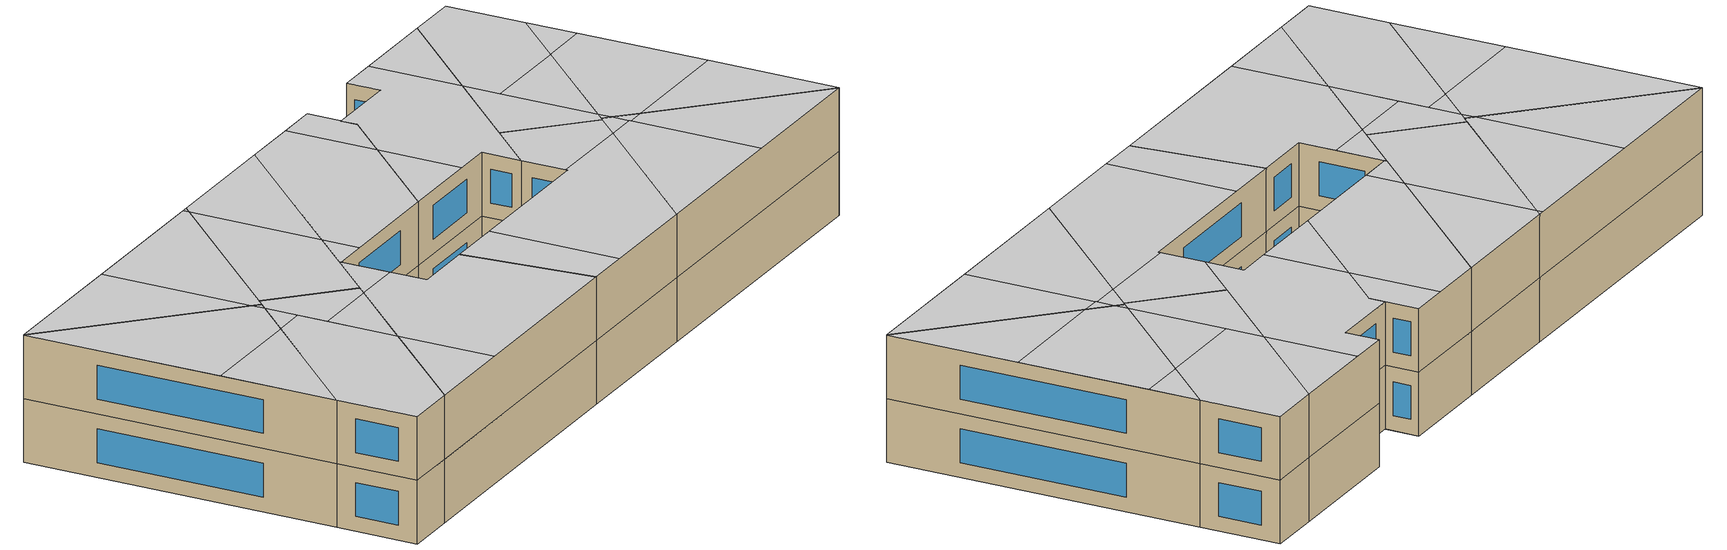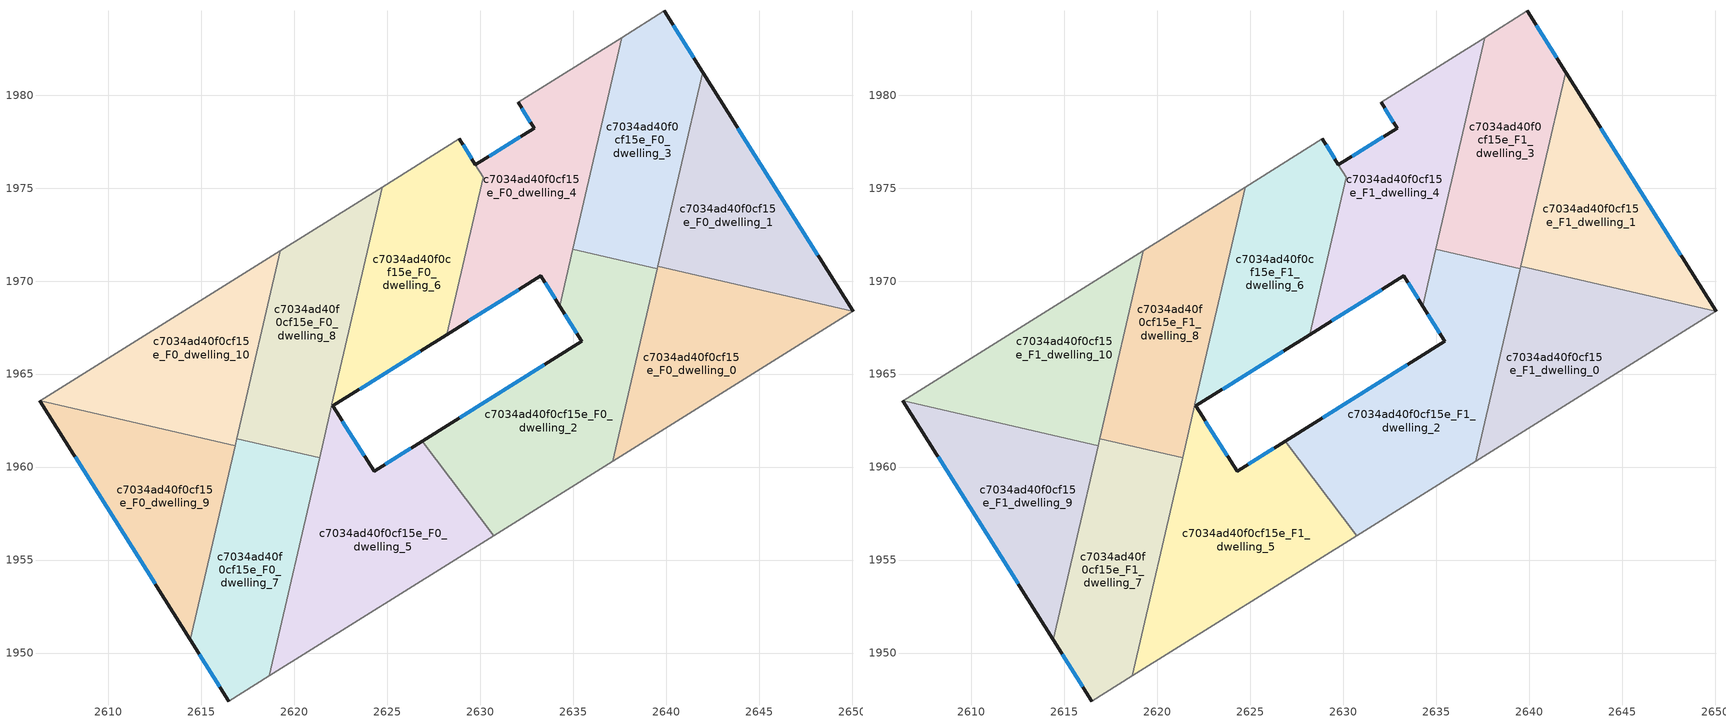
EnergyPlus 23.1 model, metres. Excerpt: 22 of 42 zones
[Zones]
c7034ad40f0cf15e_F0_dwelling_0
 floor ground (EU_floor_Construction): 2650.03,1968.37 2637.14,1960.32 2639.56,1970.79 z0
 wall adiabatic (EU_wall_Construction): 2637.14,1960.32 2650.03,1968.37 z0:3
 wall to c7034ad40f0cf15e_F0_dwelling_1 (EU_wall_Construction): 2650.03,1968.37 2639.56,1970.79 z0:3
 wall to c7034ad40f0cf15e_F0_dwelling_2 (EU_wall_Construction): 2639.53,1970.66 2637.14,1960.32 z0:3
 wall to c7034ad40f0cf15e_F0_dwelling_3 (EU_wall_Construction): 2639.56,1970.79 2639.53,1970.66 z0:3
c7034ad40f0cf15e_F0_dwelling_1
 floor ground (EU_floor_Construction): 2641.97,1981.24 2650.05,1968.38 2650.03,1968.37 2639.56,1970.79 z0
 wall outside (EU_wall_Construction): 2650.05,1968.38 2641.97,1981.24 z0:3
 wall adiabatic (EU_wall_Construction): 2650.03,1968.37 2650.05,1968.38 z0:3
 wall to c7034ad40f0cf15e_F0_dwelling_3 (EU_wall_Construction): 2641.97,1981.24 2639.56,1970.79 z0:3
 window (EU_Window_Construction): 2648.15,1971.4 2643.87,1978.22 z0.7:2.3
c7034ad40f0cf15e_F0_dwelling_10
 floor ground (EU_floor_Construction): 2619.25,1971.63 2616.83,1961.15 2606.36,1963.57 z0
 wall adiabatic (EU_wall_Construction): 2619.25,1971.63 2606.36,1963.57 z0:3
 wall to c7034ad40f0cf15e_F0_dwelling_9 (EU_wall_Construction): 2606.36,1963.57 2616.83,1961.15 z0:3
 wall to c7034ad40f0cf15e_F0_dwelling_8 (EU_wall_Construction): 2616.92,1961.53 2619.25,1971.63 z0:3
 wall to c7034ad40f0cf15e_F0_dwelling_7 (EU_wall_Construction): 2616.83,1961.15 2616.92,1961.53 z0:3
c7034ad40f0cf15e_F0_dwelling_2
 floor ground (EU_floor_Construction): 2639.53,1970.66 2637.14,1960.32 2630.73,1956.32 2626.89,1961.39 2635.48,1966.75 2634.28,1968.66 2634.98,1971.71 z0
 wall outside (EU_wall_Construction): 2634.28,1968.66 2635.48,1966.75 2626.89,1961.39 z0:3
 wall adiabatic (EU_wall_Construction): 2630.73,1956.32 2637.14,1960.32 z0:3
 wall to c7034ad40f0cf15e_F0_dwelling_5 (EU_wall_Construction): 2626.89,1961.39 2630.73,1956.32 z0:3
 wall to c7034ad40f0cf15e_F0_dwelling_4 (EU_wall_Construction): 2634.98,1971.71 2634.28,1968.66 z0:3
 wall to c7034ad40f0cf15e_F0_dwelling_3 (EU_wall_Construction): 2639.53,1970.66 2634.98,1971.71 z0:3
 window (EU_Window_Construction): 2634.56,1968.21 2635.2,1967.2 / 2633.46,1965.49 2628.91,1962.65 z0.7:2.3
c7034ad40f0cf15e_F0_dwelling_3
 floor ground (EU_floor_Construction): 2639.9,1984.53 2641.97,1981.24 2639.53,1970.66 2634.98,1971.71 2637.61,1983.1 z0
 wall outside (EU_wall_Construction): 2641.97,1981.24 2639.9,1984.53 z0:3
 wall adiabatic (EU_wall_Construction): 2639.9,1984.53 2637.61,1983.1 z0:3
 wall to c7034ad40f0cf15e_F0_dwelling_4 (EU_wall_Construction): 2637.61,1983.1 2634.98,1971.71 z0:3
 window (EU_Window_Construction): 2641.48,1982.01 2640.39,1983.75 z0.7:2.3
c7034ad40f0cf15e_F0_dwelling_4
 floor ground (EU_floor_Construction): 2637.61,1983.1 2634.28,1968.66 2633.26,1970.28 2628.22,1967.13 2630.17,1975.59 2629.75,1976.26 2632.91,1978.23 2632.04,1979.62 z0
 wall outside (EU_wall_Construction): 2628.22,1967.13 2633.26,1970.28 2634.28,1968.66 / 2632.04,1979.62 2632.91,1978.23 2629.75,1976.26 z0:3
 wall to c7034ad40f0cf15e_F0_dwelling_6 (EU_wall_Construction): 2629.75,1976.26 2630.17,1975.59 2628.22,1967.13 z0:3
 wall adiabatic (EU_wall_Construction): 2637.61,1983.1 2632.04,1979.62 z0:3
 window (EU_Window_Construction): 2629.4,1967.87 2632.07,1969.54 / 2632.17,1977.76 2630.49,1976.72 / 2632.25,1979.29 2632.71,1978.55 / 2633.5,1969.9 2634.04,1969.04 z0.7:2.3
c7034ad40f0cf15e_F0_dwelling_5
 floor ground (EU_floor_Construction): 2626.89,1961.39 2630.73,1956.32 2618.66,1948.78 2622.03,1963.36 2622.08,1963.29 2624.3,1959.77 z0
 wall outside (EU_wall_Construction): 2626.89,1961.39 2624.3,1959.77 2622.08,1963.29 z0:3
 wall adiabatic (EU_wall_Construction): 2618.66,1948.78 2630.73,1956.32 z0:3
 wall to c7034ad40f0cf15e_F0_dwelling_7 (EU_wall_Construction): 2621.37,1960.5 2618.66,1948.78 z0:3
 wall to c7034ad40f0cf15e_F0_dwelling_6 (EU_wall_Construction): 2622.08,1963.29 2622.03,1963.37 z0:3
 wall to c7034ad40f0cf15e_F0_dwelling_8 (EU_wall_Construction): 2622.03,1963.36 2621.37,1960.5 z0:3
 window (EU_Window_Construction): 2623.78,1960.6 2622.6,1962.46 / 2626.28,1961.01 2624.91,1960.15 z0.7:2.3
c7034ad40f0cf15e_F0_dwelling_6
 floor ground (EU_floor_Construction): 2628.88,1977.65 2630.17,1975.59 2628.22,1967.13 2622.08,1963.29 2622.03,1963.37 2624.73,1975.05 z0
 wall outside (EU_wall_Construction): 2629.75,1976.26 2628.88,1977.65 / 2622.08,1963.29 2628.22,1967.13 z0:3
 wall adiabatic (EU_wall_Construction): 2628.88,1977.65 2624.73,1975.05 z0:3
 wall to c7034ad40f0cf15e_F0_dwelling_8 (EU_wall_Construction): 2624.73,1975.05 2622.03,1963.37 z0:3
 window (EU_Window_Construction): 2629.55,1976.59 2629.09,1977.32 / 2623.52,1964.19 2626.77,1966.23 z0.7:2.3
c7034ad40f0cf15e_F0_dwelling_7
 floor ground (EU_floor_Construction): 2621.37,1960.5 2618.66,1948.78 2616.49,1947.42 2614.42,1950.71 2616.92,1961.53 z0
 wall outside (EU_wall_Construction): 2614.42,1950.71 2616.49,1947.42 z0:3
 wall adiabatic (EU_wall_Construction): 2616.49,1947.42 2618.66,1948.78 z0:3
 wall to c7034ad40f0cf15e_F0_dwelling_8 (EU_wall_Construction): 2621.37,1960.5 2616.92,1961.53 z0:3
 wall to c7034ad40f0cf15e_F0_dwelling_9 (EU_wall_Construction): 2616.83,1961.15 2614.42,1950.71 z0:3
 window (EU_Window_Construction): 2614.9,1949.94 2616,1948.19 z0.7:2.3
c7034ad40f0cf15e_F0_dwelling_8
 floor ground (EU_floor_Construction): 2624.73,1975.05 2621.37,1960.5 2616.92,1961.53 2619.25,1971.63 z0
 wall adiabatic (EU_wall_Construction): 2624.73,1975.05 2619.25,1971.63 z0:3
c7034ad40f0cf15e_F0_dwelling_9
 floor ground (EU_floor_Construction): 2616.83,1961.15 2614.42,1950.71 2606.34,1963.56 2606.36,1963.57 z0
 wall outside (EU_wall_Construction): 2606.34,1963.56 2614.42,1950.71 z0:3
 wall adiabatic (EU_wall_Construction): 2606.36,1963.57 2606.34,1963.56 z0:3
 window (EU_Window_Construction): 2608.23,1960.54 2612.52,1953.73 z0.7:2.3
c7034ad40f0cf15e_F1_dwelling_0
 floor to c7034ad40f0cf15e_F0_dwelling_0 (EU_floor_Construction): 2650.03,1968.37 2637.14,1960.32 2639.56,1970.79 z3
 wall adiabatic (EU_wall_Construction): 2637.14,1960.32 2650.03,1968.37 z3:6
 wall to c7034ad40f0cf15e_F1_dwelling_1 (EU_wall_Construction): 2650.03,1968.37 2639.56,1970.79 z3:6
 wall to c7034ad40f0cf15e_F1_dwelling_2 (EU_wall_Construction): 2639.53,1970.66 2637.14,1960.32 z3:6
 wall to c7034ad40f0cf15e_F1_dwelling_3 (EU_wall_Construction): 2639.56,1970.79 2639.53,1970.66 z3:6
 ceiling to c7034ad40f0cf15e_F2_dwelling_3 (EU_floor_Construction): 2643.86,1964.51 2640.48,1969.92 2640.46,1969.96 2639.18,1969.17 2637.14,1960.32 z6
 ceiling to c7034ad40f0cf15e_F2_dwelling_0 (EU_floor_Construction): 2650.03,1968.37 2641.3,1970.39 2640.5,1969.89 2643.86,1964.51 z6
 ceiling to c7034ad40f0cf15e_F2_dwelling_1 (EU_floor_Construction): 2641.3,1970.39 2640,1970.69 2640.45,1969.96 2640.48,1969.92 2640.5,1969.89 z6
 ceiling to c7034ad40f0cf15e_F2_dwelling_4 (EU_floor_Construction): 2640.46,1969.96 2640,1970.69 2639.56,1970.79 2639.18,1969.17 z6
c7034ad40f0cf15e_F1_dwelling_1
 floor to c7034ad40f0cf15e_F0_dwelling_1 (EU_floor_Construction): 2641.97,1981.24 2650.05,1968.38 2650.03,1968.37 2639.56,1970.79 z3
 wall outside (EU_wall_Construction): 2650.05,1968.38 2641.97,1981.24 z3:6
 wall adiabatic (EU_wall_Construction): 2650.03,1968.37 2650.05,1968.38 z3:6
 wall to c7034ad40f0cf15e_F1_dwelling_3 (EU_wall_Construction): 2641.97,1981.24 2639.56,1970.79 z3:6
 window (EU_Window_Construction): 2648.15,1971.4 2643.87,1978.22 z3.7:5.3
 ceiling to c7034ad40f0cf15e_F2_dwelling_0 (EU_floor_Construction): 2650.05,1968.38 2646.68,1973.75 2641.3,1970.39 2650.03,1968.37 z6
 ceiling to c7034ad40f0cf15e_F2_dwelling_1 (EU_floor_Construction): 2646.68,1973.75 2643.29,1979.13 2641.18,1977.81 2639.66,1971.24 2640,1970.69 2641.3,1970.39 z6
 ceiling to c7034ad40f0cf15e_F2_dwelling_2 (EU_floor_Construction): 2643.29,1979.13 2641.97,1981.24 2641.18,1977.81 z6
 ceiling to c7034ad40f0cf15e_F2_dwelling_4 (EU_floor_Construction): 2640,1970.69 2639.66,1971.24 2639.56,1970.79 z6
c7034ad40f0cf15e_F1_dwelling_10
 floor to c7034ad40f0cf15e_F0_dwelling_10 (EU_floor_Construction): 2619.25,1971.63 2616.83,1961.15 2606.36,1963.57 z3
 wall adiabatic (EU_wall_Construction): 2619.25,1971.63 2606.36,1963.57 z3:6
 wall to c7034ad40f0cf15e_F1_dwelling_9 (EU_wall_Construction): 2606.36,1963.57 2616.83,1961.15 z3:6
 wall to c7034ad40f0cf15e_F1_dwelling_8 (EU_wall_Construction): 2616.92,1961.53 2619.25,1971.63 z3:6
 wall to c7034ad40f0cf15e_F1_dwelling_7 (EU_wall_Construction): 2616.83,1961.15 2616.92,1961.53 z3:6
 ceiling to c7034ad40f0cf15e_F2_dwelling_7 (EU_floor_Construction): 2616.83,1961.15 2619.17,1971.26 2619.02,1971.49 2612.53,1967.43 2616.39,1961.26 z6
 ceiling to c7034ad40f0cf15e_F2_dwelling_5 (EU_floor_Construction): 2619.17,1971.26 2619.25,1971.63 2619.02,1971.49 z6
 ceiling to c7034ad40f0cf15e_F2_dwelling_9 (EU_floor_Construction): 2616.39,1961.26 2612.53,1967.43 2606.36,1963.57 z6
c7034ad40f0cf15e_F1_dwelling_2
 floor to c7034ad40f0cf15e_F0_dwelling_2 (EU_floor_Construction): 2639.53,1970.66 2637.14,1960.32 2630.73,1956.32 2626.89,1961.39 2635.48,1966.75 2634.28,1968.66 2634.98,1971.71 z3
 wall outside (EU_wall_Construction): 2634.28,1968.66 2635.48,1966.75 2626.89,1961.39 z3:6
 wall adiabatic (EU_wall_Construction): 2630.73,1956.32 2637.14,1960.32 z3:6
 wall to c7034ad40f0cf15e_F1_dwelling_5 (EU_wall_Construction): 2626.89,1961.39 2630.73,1956.32 z3:6
 wall to c7034ad40f0cf15e_F1_dwelling_4 (EU_wall_Construction): 2634.98,1971.71 2634.28,1968.66 z3:6
 wall to c7034ad40f0cf15e_F1_dwelling_3 (EU_wall_Construction): 2639.53,1970.66 2634.98,1971.71 z3:6
 window (EU_Window_Construction): 2634.56,1968.21 2635.2,1967.2 / 2633.46,1965.49 2628.91,1962.65 z3.7:5.3
 ceiling to c7034ad40f0cf15e_F2_dwelling_6 (EU_floor_Construction): 2632.6,1957.49 2629.25,1962.86 2629.07,1962.75 2629.04,1962.74 2626.89,1961.39 2630.73,1956.32 z6
 ceiling to c7034ad40f0cf15e_F2_dwelling_3 (EU_floor_Construction): 2637.14,1960.32 2639.18,1969.17 2635.43,1966.83 2635.45,1966.8 2635.48,1966.75 2629.25,1962.86 2632.6,1957.49 z6
 ceiling to c7034ad40f0cf15e_F2_dwelling_4 (EU_floor_Construction): 2639.18,1969.17 2639.53,1970.66 2634.98,1971.71 2634.28,1968.66 2635.35,1966.95 2635.37,1966.93 2635.4,1966.88 2635.43,1966.83 z6
c7034ad40f0cf15e_F1_dwelling_3
 floor to c7034ad40f0cf15e_F0_dwelling_3 (EU_floor_Construction): 2639.9,1984.53 2641.97,1981.24 2639.53,1970.66 2634.98,1971.71 2637.61,1983.1 z3
 wall outside (EU_wall_Construction): 2641.97,1981.24 2639.9,1984.53 z3:6
 wall adiabatic (EU_wall_Construction): 2639.9,1984.53 2637.61,1983.1 z3:6
 wall to c7034ad40f0cf15e_F1_dwelling_4 (EU_wall_Construction): 2637.61,1983.1 2634.98,1971.71 z3:6
 window (EU_Window_Construction): 2641.48,1982.01 2640.39,1983.75 z3.7:5.3
 ceiling to c7034ad40f0cf15e_F2_dwelling_2 (EU_floor_Construction): 2641.18,1977.81 2641.97,1981.24 2639.9,1984.53 2637.61,1983.1 2636.17,1976.83 2637.13,1975.28 z6
 ceiling to c7034ad40f0cf15e_F2_dwelling_1 (EU_floor_Construction): 2639.66,1971.24 2641.18,1977.81 2637.13,1975.28 z6
 ceiling to c7034ad40f0cf15e_F2_dwelling_4 (EU_floor_Construction): 2639.53,1970.66 2639.66,1971.24 2636.17,1976.83 2634.98,1971.71 z6
c7034ad40f0cf15e_F1_dwelling_4
 floor to c7034ad40f0cf15e_F0_dwelling_4 (EU_floor_Construction): 2637.61,1983.1 2634.28,1968.66 2633.26,1970.28 2628.22,1967.13 2630.17,1975.59 2629.75,1976.26 2632.91,1978.23 2632.04,1979.62 z3
 wall outside (EU_wall_Construction): 2628.22,1967.13 2633.26,1970.28 2634.28,1968.66 / 2632.04,1979.62 2632.91,1978.23 2629.75,1976.26 z3:6
 wall to c7034ad40f0cf15e_F1_dwelling_6 (EU_wall_Construction): 2629.75,1976.26 2630.17,1975.59 2628.22,1967.13 z3:6
 wall adiabatic (EU_wall_Construction): 2637.61,1983.1 2632.04,1979.62 z3:6
 window (EU_Window_Construction): 2629.4,1967.87 2632.07,1969.54 / 2632.17,1977.76 2630.49,1976.72 / 2632.25,1979.29 2632.71,1978.55 / 2633.5,1969.9 2634.04,1969.04 z3.7:5.3
 ceiling to c7034ad40f0cf15e_F2_dwelling_2 (EU_floor_Construction): 2636.17,1976.83 2637.61,1983.1 2633.76,1980.69 z6
 ceiling to c7034ad40f0cf15e_F2_dwelling_4 (EU_floor_Construction): 2634.28,1968.66 2636.17,1976.83 2633.76,1980.69 2632.04,1979.62 2632.91,1978.23 2629.75,1976.26 2630.17,1975.59 2629.53,1972.81 2631.71,1969.31 2633.26,1970.28 z6
 ceiling to c7034ad40f0cf15e_F2_dwelling_5 (EU_floor_Construction): 2631.71,1969.31 2629.53,1972.81 2628.22,1967.13 z6
c7034ad40f0cf15e_F1_dwelling_5
 floor to c7034ad40f0cf15e_F0_dwelling_5 (EU_floor_Construction): 2626.89,1961.39 2630.73,1956.32 2618.66,1948.78 2622.03,1963.37 2622.08,1963.29 2624.3,1959.77 z3
 wall outside (EU_wall_Construction): 2626.89,1961.39 2624.3,1959.77 2622.08,1963.29 z3:6
 wall adiabatic (EU_wall_Construction): 2618.66,1948.78 2630.73,1956.32 z3:6
 wall to c7034ad40f0cf15e_F1_dwelling_7 (EU_wall_Construction): 2621.37,1960.5 2618.66,1948.78 z3:6
 wall to c7034ad40f0cf15e_F1_dwelling_6 (EU_wall_Construction): 2622.08,1963.29 2622.03,1963.37 z3:6
 wall to c7034ad40f0cf15e_F1_dwelling_8 (EU_wall_Construction): 2622.03,1963.36 2621.37,1960.5 z3:6
 window (EU_Window_Construction): 2623.78,1960.6 2622.6,1962.46 / 2626.28,1961.01 2624.91,1960.15 z3.7:5.3
 ceiling to c7034ad40f0cf15e_F2_dwelling_8 (EU_floor_Construction): 2622.63,1951.26 2620.15,1955.23 2618.66,1948.78 z6
 ceiling to c7034ad40f0cf15e_F2_dwelling_6 (EU_floor_Construction): 2630.73,1956.32 2626.89,1961.39 2624.3,1959.77 2623.35,1961.27 2621.24,1959.96 2620.15,1955.23 2622.63,1951.26 z6
 ceiling to c7034ad40f0cf15e_F2_dwelling_7 (EU_floor_Construction): 2623.35,1961.27 2622.08,1963.29 2622.03,1963.37 2621.24,1959.96 z6
c7034ad40f0cf15e_F1_dwelling_6
 floor to c7034ad40f0cf15e_F0_dwelling_6 (EU_floor_Construction): 2628.88,1977.65 2630.17,1975.59 2628.22,1967.13 2622.08,1963.29 2622.03,1963.37 2624.73,1975.05 z3
 wall outside (EU_wall_Construction): 2629.75,1976.26 2628.88,1977.65 / 2622.08,1963.29 2628.22,1967.13 z3:6
 wall adiabatic (EU_wall_Construction): 2628.88,1977.65 2624.73,1975.05 z3:6
 wall to c7034ad40f0cf15e_F1_dwelling_8 (EU_wall_Construction): 2624.73,1975.05 2622.03,1963.37 z3:6
 window (EU_Window_Construction): 2629.55,1976.59 2629.09,1977.32 / 2623.52,1964.19 2626.77,1966.23 z3.7:5.3
 ceiling to c7034ad40f0cf15e_F2_dwelling_4 (EU_floor_Construction): 2629.53,1972.81 2630.17,1975.59 2628.88,1977.65 2627.17,1976.58 z6
 ceiling to c7034ad40f0cf15e_F2_dwelling_5 (EU_floor_Construction): 2628.22,1967.13 2629.53,1972.81 2627.17,1976.58 2624.73,1975.05 2622.59,1965.78 2623.56,1964.22 z6
 ceiling to c7034ad40f0cf15e_F2_dwelling_7 (EU_floor_Construction): 2623.45,1964.15 2623.56,1964.22 2622.59,1965.78 2622.03,1963.37 2622.08,1963.29 z6
c7034ad40f0cf15e_F1_dwelling_7
 floor to c7034ad40f0cf15e_F0_dwelling_7 (EU_floor_Construction): 2621.37,1960.5 2618.66,1948.78 2616.49,1947.42 2614.42,1950.71 2616.92,1961.53 z3
 wall outside (EU_wall_Construction): 2614.42,1950.71 2616.49,1947.42 z3:6
 wall adiabatic (EU_wall_Construction): 2616.49,1947.42 2618.66,1948.78 z3:6
 wall to c7034ad40f0cf15e_F1_dwelling_8 (EU_wall_Construction): 2621.37,1960.5 2616.92,1961.53 z3:6
 wall to c7034ad40f0cf15e_F1_dwelling_9 (EU_wall_Construction): 2616.83,1961.15 2614.42,1950.71 z3:6
 window (EU_Window_Construction): 2614.9,1949.94 2616,1948.19 z3.7:5.3
 ceiling to c7034ad40f0cf15e_F2_dwelling_8 (EU_floor_Construction): 2618.66,1948.78 2620.15,1955.23 2617.57,1959.36 2616.22,1958.52 2614.42,1950.71 2616.49,1947.42 z6
 ceiling to c7034ad40f0cf15e_F2_dwelling_9 (EU_floor_Construction): 2617.57,1959.36 2616.73,1960.71 2616.22,1958.52 z6
 ceiling to c7034ad40f0cf15e_F2_dwelling_7 (EU_floor_Construction): 2621.24,1959.96 2621.37,1960.5 2616.92,1961.53 2616.73,1960.71 2618.34,1958.14 z6
 ceiling to c7034ad40f0cf15e_F2_dwelling_6 (EU_floor_Construction): 2620.15,1955.23 2621.24,1959.96 2618.34,1958.14 z6
c7034ad40f0cf15e_F1_dwelling_8
 floor to c7034ad40f0cf15e_F0_dwelling_8 (EU_floor_Construction): 2624.73,1975.05 2621.37,1960.5 2616.92,1961.53 2619.25,1971.63 z3
 wall adiabatic (EU_wall_Construction): 2624.73,1975.05 2619.25,1971.63 z3:6
 ceiling to c7034ad40f0cf15e_F2_dwelling_5 (EU_floor_Construction): 2622.59,1965.78 2624.73,1975.05 2619.25,1971.63 2619.17,1971.26 z6
 ceiling to c7034ad40f0cf15e_F2_dwelling_7 (EU_floor_Construction): 2621.37,1960.5 2622.59,1965.78 2619.17,1971.26 2616.92,1961.53 z6
c7034ad40f0cf15e_F1_dwelling_9
 floor to c7034ad40f0cf15e_F0_dwelling_9 (EU_floor_Construction): 2616.83,1961.15 2614.42,1950.71 2606.34,1963.56 2606.36,1963.57 z3
 wall outside (EU_wall_Construction): 2606.34,1963.56 2614.42,1950.71 z3:6
 wall adiabatic (EU_wall_Construction): 2606.36,1963.57 2606.34,1963.56 z3:6
 window (EU_Window_Construction): 2608.23,1960.54 2612.52,1953.73 z3.7:5.3
 ceiling to c7034ad40f0cf15e_F2_dwelling_9 (EU_floor_Construction): 2616.22,1958.52 2616.73,1960.71 2616.39,1961.26 2606.36,1963.57 2606.34,1963.56 2611.4,1955.51 z6
 ceiling to c7034ad40f0cf15e_F2_dwelling_8 (EU_floor_Construction): 2614.42,1950.71 2616.22,1958.52 2611.4,1955.51 z6
 ceiling to c7034ad40f0cf15e_F2_dwelling_7 (EU_floor_Construction): 2616.73,1960.71 2616.83,1961.15 2616.39,1961.26 z6
[Building]
EU S2 Campaign: North Axis=0; Terrain=City; Solar Distribution=FullExterior
[Site:Location]
Budapest.Ferenc.Liszt.Intl.AP: Latitude=47.437; Longitude=19.256; Time Zone=1; Elevation=185
[SizingPeriod:WeatherFileDays]
AnnualSizingPeriod: Begin Month=1; Begin Day of Month=1; End Month=12; End Day of Month=31; Day of Week for Start Day=Monday; Use Weather File Daylight Saving Period=No; Use Weather File Rain and Snow Indicators=No
[MATERIAL]
EU_InternalMass_Material: Roughness=MediumRough; Thickness=0.1; Conductivity=1; Density=1800; Specific Heat=900; Thermal Absorptance=0.9; Solar Absorptance=0.7; Visible Absorptance=0.7
[MATERIAL:NOMASS] Roughness=MediumRough; Thermal Absorptance=0.9; Solar Absorptance=0.7; Visible Absorptance=0.7
Name | Thermal Resistance
EU_wall_NoMass | 0.832559
EU_floor_NoMass | 0.872794
[WINDOWMATERIAL:SIMPLEGLAZINGSYSTEM]
EU_Window_SimpleGlazing: UFactor=2.79869; Solar Heat Gain Coefficient=0.75; Visible Transmittance=0.75
[CONSTRUCTION]
EU_wall_Construction: EU_wall_NoMass
EU_floor_Construction: EU_floor_NoMass
EU_Window_Construction: EU_Window_SimpleGlazing
EU_InternalMass_Construction: EU_InternalMass_Material
[ZONE] Type=1; Multiplier=1; Ceiling Height=autocalculate; Floor Area=autocalculate; Part of Total Floor Area=Yes
Name | Volume
c7034ad40f0cf15e_F0_dwelling_0; c7034ad40f0cf15e_F1_dwelling_0 | 173.443
c7034ad40f0cf15e_F0_dwelling_1; c7034ad40f0cf15e_F1_dwelling_1; c7034ad40f0cf15e_F0_dwelling_9; c7034ad40f0cf15e_F1_dwelling_9 | 173.407
c7034ad40f0cf15e_F0_dwelling_10; c7034ad40f0cf15e_F1_dwelling_10 | 173.408
c7034ad40f0cf15e_F0_dwelling_2; c7034ad40f0cf15e_F1_dwelling_2 | 257.297
c7034ad40f0cf15e_F0_dwelling_3; c7034ad40f0cf15e_F1_dwelling_3 | 173.399
c7034ad40f0cf15e_F0_dwelling_4; c7034ad40f0cf15e_F1_dwelling_4 | 198.175
c7034ad40f0cf15e_F0_dwelling_5 | 232.143
c7034ad40f0cf15e_F1_dwelling_5 | 232.151
c7034ad40f0cf15e_F0_dwelling_6; c7034ad40f0cf15e_F1_dwelling_6 | 179.447
c7034ad40f0cf15e_F0_dwelling_7; c7034ad40f0cf15e_F1_dwelling_7 | 173.447
c7034ad40f0cf15e_F0_dwelling_8; c7034ad40f0cf15e_F1_dwelling_8 | 173.428
[INTERNALMASS] Construction=EU_InternalMass_Construction
Name | Zone or ZoneList | Surface Area
c7034ad40f0cf15e_F0_dwelling_0_EU_InternalMass | c7034ad40f0cf15e_F0_dwelling_0 | 57.8144
c7034ad40f0cf15e_F0_dwelling_1_EU_InternalMass | c7034ad40f0cf15e_F0_dwelling_1 | 57.8024
c7034ad40f0cf15e_F0_dwelling_2_EU_InternalMass | c7034ad40f0cf15e_F0_dwelling_2 | 85.7664
c7034ad40f0cf15e_F0_dwelling_3_EU_InternalMass | c7034ad40f0cf15e_F0_dwelling_3 | 57.7996
c7034ad40f0cf15e_F0_dwelling_4_EU_InternalMass | c7034ad40f0cf15e_F0_dwelling_4 | 66.0582
c7034ad40f0cf15e_F0_dwelling_5_EU_InternalMass | c7034ad40f0cf15e_F0_dwelling_5 | 77.3837
c7034ad40f0cf15e_F0_dwelling_6_EU_InternalMass | c7034ad40f0cf15e_F0_dwelling_6 | 59.8132
c7034ad40f0cf15e_F0_dwelling_7_EU_InternalMass | c7034ad40f0cf15e_F0_dwelling_7 | 57.8158
c7034ad40f0cf15e_F0_dwelling_8_EU_InternalMass | c7034ad40f0cf15e_F0_dwelling_8 | 57.8093
c7034ad40f0cf15e_F0_dwelling_9_EU_InternalMass | c7034ad40f0cf15e_F0_dwelling_9 | 57.8024
c7034ad40f0cf15e_F0_dwelling_10_EU_InternalMass | c7034ad40f0cf15e_F0_dwelling_10 | 57.8027
c7034ad40f0cf15e_F1_dwelling_0_EU_InternalMass | c7034ad40f0cf15e_F1_dwelling_0 | 57.8144
c7034ad40f0cf15e_F1_dwelling_1_EU_InternalMass | c7034ad40f0cf15e_F1_dwelling_1 | 57.8024
c7034ad40f0cf15e_F1_dwelling_2_EU_InternalMass | c7034ad40f0cf15e_F1_dwelling_2 | 85.7664
c7034ad40f0cf15e_F1_dwelling_3_EU_InternalMass | c7034ad40f0cf15e_F1_dwelling_3 | 57.7996
c7034ad40f0cf15e_F1_dwelling_4_EU_InternalMass | c7034ad40f0cf15e_F1_dwelling_4 | 66.0582
c7034ad40f0cf15e_F1_dwelling_5_EU_InternalMass | c7034ad40f0cf15e_F1_dwelling_5 | 77.3837
c7034ad40f0cf15e_F1_dwelling_6_EU_InternalMass | c7034ad40f0cf15e_F1_dwelling_6 | 59.8132
c7034ad40f0cf15e_F1_dwelling_7_EU_InternalMass | c7034ad40f0cf15e_F1_dwelling_7 | 57.8158
c7034ad40f0cf15e_F1_dwelling_8_EU_InternalMass | c7034ad40f0cf15e_F1_dwelling_8 | 57.8093
c7034ad40f0cf15e_F1_dwelling_9_EU_InternalMass | c7034ad40f0cf15e_F1_dwelling_9 | 57.8024
c7034ad40f0cf15e_F1_dwelling_10_EU_InternalMass | c7034ad40f0cf15e_F1_dwelling_10 | 57.8027
[OTHEREQUIPMENT] Fuel Type=Electricity; Design Level Calculation Method=Watts/Area; Power per Zone Floor Area=1; Fraction Latent=0; Fraction Radiant=0; Fraction Lost=0; Carbon Dioxide Generation Rate=0; EndUse Subcategory=EU_Step8_InternalGains
Name | Zone or ZoneList or Space or SpaceList | Schedule
EU_Step8_InternalGain_c7034ad40f0cf15e_F0_dwelling_0_f000 | c7034ad40f0cf15e_F0_dwelling_0 | EU_Step8_GainSchedule_c7034ad40f0cf15e_F0_dwelling_0_f000
EU_Step8_InternalGain_c7034ad40f0cf15e_F0_dwelling_1_f000 | c7034ad40f0cf15e_F0_dwelling_1 | EU_Step8_GainSchedule_c7034ad40f0cf15e_F0_dwelling_1_f000
EU_Step8_InternalGain_c7034ad40f0cf15e_F0_dwelling_2_f000 | c7034ad40f0cf15e_F0_dwelling_2 | EU_Step8_GainSchedule_c7034ad40f0cf15e_F0_dwelling_2_f000
EU_Step8_InternalGain_c7034ad40f0cf15e_F0_dwelling_3_f000 | c7034ad40f0cf15e_F0_dwelling_3 | EU_Step8_GainSchedule_c7034ad40f0cf15e_F0_dwelling_3_f000
EU_Step8_InternalGain_c7034ad40f0cf15e_F0_dwelling_4_f000 | c7034ad40f0cf15e_F0_dwelling_4 | EU_Step8_GainSchedule_c7034ad40f0cf15e_F0_dwelling_4_f000
EU_Step8_InternalGain_c7034ad40f0cf15e_F0_dwelling_5_f000 | c7034ad40f0cf15e_F0_dwelling_5 | EU_Step8_GainSchedule_c7034ad40f0cf15e_F0_dwelling_5_f000
EU_Step8_InternalGain_c7034ad40f0cf15e_F0_dwelling_6_f000 | c7034ad40f0cf15e_F0_dwelling_6 | EU_Step8_GainSchedule_c7034ad40f0cf15e_F0_dwelling_6_f000
EU_Step8_InternalGain_c7034ad40f0cf15e_F0_dwelling_7_f000 | c7034ad40f0cf15e_F0_dwelling_7 | EU_Step8_GainSchedule_c7034ad40f0cf15e_F0_dwelling_7_f000
EU_Step8_InternalGain_c7034ad40f0cf15e_F0_dwelling_8_f000 | c7034ad40f0cf15e_F0_dwelling_8 | EU_Step8_GainSchedule_c7034ad40f0cf15e_F0_dwelling_8_f000
EU_Step8_InternalGain_c7034ad40f0cf15e_F0_dwelling_9_f000 | c7034ad40f0cf15e_F0_dwelling_9 | EU_Step8_GainSchedule_c7034ad40f0cf15e_F0_dwelling_9_f000
EU_Step8_InternalGain_c7034ad40f0cf15e_F0_dwelling_10_f000 | c7034ad40f0cf15e_F0_dwelling_10 | EU_Step8_GainSchedule_c7034ad40f0cf15e_F0_dwelling_10_f000
EU_Step8_InternalGain_c7034ad40f0cf15e_F1_dwelling_0_f000 | c7034ad40f0cf15e_F1_dwelling_0 | EU_Step8_GainSchedule_c7034ad40f0cf15e_F1_dwelling_0_f000
EU_Step8_InternalGain_c7034ad40f0cf15e_F1_dwelling_1_f000 | c7034ad40f0cf15e_F1_dwelling_1 | EU_Step8_GainSchedule_c7034ad40f0cf15e_F1_dwelling_1_f000
EU_Step8_InternalGain_c7034ad40f0cf15e_F1_dwelling_2_f000 | c7034ad40f0cf15e_F1_dwelling_2 | EU_Step8_GainSchedule_c7034ad40f0cf15e_F1_dwelling_2_f000
EU_Step8_InternalGain_c7034ad40f0cf15e_F1_dwelling_3_f000 | c7034ad40f0cf15e_F1_dwelling_3 | EU_Step8_GainSchedule_c7034ad40f0cf15e_F1_dwelling_3_f000
EU_Step8_InternalGain_c7034ad40f0cf15e_F1_dwelling_4_f000 | c7034ad40f0cf15e_F1_dwelling_4 | EU_Step8_GainSchedule_c7034ad40f0cf15e_F1_dwelling_4_f000
EU_Step8_InternalGain_c7034ad40f0cf15e_F1_dwelling_5_f000 | c7034ad40f0cf15e_F1_dwelling_5 | EU_Step8_GainSchedule_c7034ad40f0cf15e_F1_dwelling_5_f000
EU_Step8_InternalGain_c7034ad40f0cf15e_F1_dwelling_6_f000 | c7034ad40f0cf15e_F1_dwelling_6 | EU_Step8_GainSchedule_c7034ad40f0cf15e_F1_dwelling_6_f000
EU_Step8_InternalGain_c7034ad40f0cf15e_F1_dwelling_7_f000 | c7034ad40f0cf15e_F1_dwelling_7 | EU_Step8_GainSchedule_c7034ad40f0cf15e_F1_dwelling_7_f000
EU_Step8_InternalGain_c7034ad40f0cf15e_F1_dwelling_8_f000 | c7034ad40f0cf15e_F1_dwelling_8 | EU_Step8_GainSchedule_c7034ad40f0cf15e_F1_dwelling_8_f000
EU_Step8_InternalGain_c7034ad40f0cf15e_F1_dwelling_9_f000 | c7034ad40f0cf15e_F1_dwelling_9 | EU_Step8_GainSchedule_c7034ad40f0cf15e_F1_dwelling_9_f000
EU_Step8_InternalGain_c7034ad40f0cf15e_F1_dwelling_10_f000 | c7034ad40f0cf15e_F1_dwelling_10 | EU_Step8_GainSchedule_c7034ad40f0cf15e_F1_dwelling_10_f000
[ZONEVENTILATION:DESIGNFLOWRATE] Schedule=EU_AlwaysOn; Design Flow Rate Calculation Method=AirChanges/Hour; Air Changes per Hour=0.475469; Ventilation Type=Natural; Fan Pressure Rise=0; Fan Total Efficiency=1; Constant Term Coefficient=1; Temperature Term Coefficient=0; Velocity Term Coefficient=0; Velocity Squared Term Coefficient=0; Minimum Indoor Temperature=-100; Maximum Indoor Temperature=100; Delta Temperature=-100; Minimum Outdoor Temperature=-100; Maximum Outdoor Temperature=100; Maximum Wind Speed=40
Name | Zone or ZoneList or Space or SpaceList
EU_ConstantAir_c7034ad40f0cf15e_F0_dwelling_0 | c7034ad40f0cf15e_F0_dwelling_0
EU_ConstantAir_c7034ad40f0cf15e_F0_dwelling_1 | c7034ad40f0cf15e_F0_dwelling_1
EU_ConstantAir_c7034ad40f0cf15e_F0_dwelling_2 | c7034ad40f0cf15e_F0_dwelling_2
EU_ConstantAir_c7034ad40f0cf15e_F0_dwelling_3 | c7034ad40f0cf15e_F0_dwelling_3
EU_ConstantAir_c7034ad40f0cf15e_F0_dwelling_4 | c7034ad40f0cf15e_F0_dwelling_4
EU_ConstantAir_c7034ad40f0cf15e_F0_dwelling_5 | c7034ad40f0cf15e_F0_dwelling_5
EU_ConstantAir_c7034ad40f0cf15e_F0_dwelling_6 | c7034ad40f0cf15e_F0_dwelling_6
EU_ConstantAir_c7034ad40f0cf15e_F0_dwelling_7 | c7034ad40f0cf15e_F0_dwelling_7
EU_ConstantAir_c7034ad40f0cf15e_F0_dwelling_8 | c7034ad40f0cf15e_F0_dwelling_8
EU_ConstantAir_c7034ad40f0cf15e_F0_dwelling_9 | c7034ad40f0cf15e_F0_dwelling_9
EU_ConstantAir_c7034ad40f0cf15e_F0_dwelling_10 | c7034ad40f0cf15e_F0_dwelling_10
EU_ConstantAir_c7034ad40f0cf15e_F1_dwelling_0 | c7034ad40f0cf15e_F1_dwelling_0
EU_ConstantAir_c7034ad40f0cf15e_F1_dwelling_1 | c7034ad40f0cf15e_F1_dwelling_1
EU_ConstantAir_c7034ad40f0cf15e_F1_dwelling_2 | c7034ad40f0cf15e_F1_dwelling_2
EU_ConstantAir_c7034ad40f0cf15e_F1_dwelling_3 | c7034ad40f0cf15e_F1_dwelling_3
EU_ConstantAir_c7034ad40f0cf15e_F1_dwelling_4 | c7034ad40f0cf15e_F1_dwelling_4
EU_ConstantAir_c7034ad40f0cf15e_F1_dwelling_5 | c7034ad40f0cf15e_F1_dwelling_5
EU_ConstantAir_c7034ad40f0cf15e_F1_dwelling_6 | c7034ad40f0cf15e_F1_dwelling_6
EU_ConstantAir_c7034ad40f0cf15e_F1_dwelling_7 | c7034ad40f0cf15e_F1_dwelling_7
EU_ConstantAir_c7034ad40f0cf15e_F1_dwelling_8 | c7034ad40f0cf15e_F1_dwelling_8
EU_ConstantAir_c7034ad40f0cf15e_F1_dwelling_9 | c7034ad40f0cf15e_F1_dwelling_9
EU_ConstantAir_c7034ad40f0cf15e_F1_dwelling_10 | c7034ad40f0cf15e_F1_dwelling_10
[HVACTEMPLATE:THERMOSTAT] Constant Heating Setpoint=20; Constant Cooling Setpoint=50
EU_HeatOnly_c7034ad40f0cf15e_F0_dwelling_0; EU_HeatOnly_c7034ad40f0cf15e_F0_dwelling_1; EU_HeatOnly_c7034ad40f0cf15e_F0_dwelling_2; EU_HeatOnly_c7034ad40f0cf15e_F0_dwelling_3; EU_HeatOnly_c7034ad40f0cf15e_F0_dwelling_4; EU_HeatOnly_c7034ad40f0cf15e_F0_dwelling_5; EU_HeatOnly_c7034ad40f0cf15e_F0_dwelling_6; EU_HeatOnly_c7034ad40f0cf15e_F0_dwelling_7; EU_HeatOnly_c7034ad40f0cf15e_F0_dwelling_8; EU_HeatOnly_c7034ad40f0cf15e_F0_dwelling_9; EU_HeatOnly_c7034ad40f0cf15e_F0_dwelling_10; EU_HeatOnly_c7034ad40f0cf15e_F1_dwelling_0; EU_HeatOnly_c7034ad40f0cf15e_F1_dwelling_1; EU_HeatOnly_c7034ad40f0cf15e_F1_dwelling_2; EU_HeatOnly_c7034ad40f0cf15e_F1_dwelling_3; EU_HeatOnly_c7034ad40f0cf15e_F1_dwelling_4; EU_HeatOnly_c7034ad40f0cf15e_F1_dwelling_5; EU_HeatOnly_c7034ad40f0cf15e_F1_dwelling_6; EU_HeatOnly_c7034ad40f0cf15e_F1_dwelling_7; EU_HeatOnly_c7034ad40f0cf15e_F1_dwelling_8; EU_HeatOnly_c7034ad40f0cf15e_F1_dwelling_9; EU_HeatOnly_c7034ad40f0cf15e_F1_dwelling_10; EU_HeatOnly_c7034ad40f0cf15e_F2_dwelling_0; EU_HeatOnly_c7034ad40f0cf15e_F2_dwelling_1; EU_HeatOnly_c7034ad40f0cf15e_F2_dwelling_2; EU_HeatOnly_c7034ad40f0cf15e_F2_dwelling_3; EU_HeatOnly_c7034ad40f0cf15e_F2_dwelling_4; EU_HeatOnly_c7034ad40f0cf15e_F2_dwelling_5; EU_HeatOnly_c7034ad40f0cf15e_F2_dwelling_6; EU_HeatOnly_c7034ad40f0cf15e_F2_dwelling_7; EU_HeatOnly_c7034ad40f0cf15e_F2_dwelling_8; EU_HeatOnly_c7034ad40f0cf15e_F2_dwelling_9; EU_HeatOnly_c7034ad40f0cf15e_F3_dwelling_0; EU_HeatOnly_c7034ad40f0cf15e_F3_dwelling_1; EU_HeatOnly_c7034ad40f0cf15e_F3_dwelling_2; EU_HeatOnly_c7034ad40f0cf15e_F3_dwelling_3; EU_HeatOnly_c7034ad40f0cf15e_F3_dwelling_4; EU_HeatOnly_c7034ad40f0cf15e_F3_dwelling_5; EU_HeatOnly_c7034ad40f0cf15e_F3_dwelling_6; EU_HeatOnly_c7034ad40f0cf15e_F3_dwelling_7; EU_HeatOnly_c7034ad40f0cf15e_F3_dwelling_8; EU_HeatOnly_c7034ad40f0cf15e_F3_dwelling_9
[HVACTEMPLATE:ZONE:IDEALLOADSAIRSYSTEM] System Availability Schedule=EU_AlwaysOn; Maximum Heating Supply Air Temperature=50; Minimum Cooling Supply Air Temperature=13; Maximum Heating Supply Air Humidity Ratio=0.0156; Minimum Cooling Supply Air Humidity Ratio=0.0077; Heating Limit=NoLimit; Cooling Limit=NoLimit; Heating Availability Schedule=EU_AlwaysOn; Cooling Availability Schedule=EU_CoolingOff; Dehumidification Control Type=ConstantSensibleHeatRatio; Cooling Sensible Heat Ratio=0.7; Dehumidification Setpoint=60; Humidification Control Type=None; Humidification Setpoint=30; Outdoor Air Method=None; Outdoor Air Flow Rate per Person=0.00944; Outdoor Air Flow Rate per Zone Floor Area=0; Outdoor Air Flow Rate per Zone=0; Demand Controlled Ventilation Type=None; Outdoor Air Economizer Type=NoEconomizer; Heat Recovery Type=None; Sensible Heat Recovery Effectiveness=0.7; Latent Heat Recovery Effectiveness=0.65
Name | Template Thermostat
c7034ad40f0cf15e_F0_dwelling_0 | EU_HeatOnly_c7034ad40f0cf15e_F0_dwelling_0
c7034ad40f0cf15e_F0_dwelling_1 | EU_HeatOnly_c7034ad40f0cf15e_F0_dwelling_1
c7034ad40f0cf15e_F0_dwelling_2 | EU_HeatOnly_c7034ad40f0cf15e_F0_dwelling_2
c7034ad40f0cf15e_F0_dwelling_3 | EU_HeatOnly_c7034ad40f0cf15e_F0_dwelling_3
c7034ad40f0cf15e_F0_dwelling_4 | EU_HeatOnly_c7034ad40f0cf15e_F0_dwelling_4
c7034ad40f0cf15e_F0_dwelling_5 | EU_HeatOnly_c7034ad40f0cf15e_F0_dwelling_5
c7034ad40f0cf15e_F0_dwelling_6 | EU_HeatOnly_c7034ad40f0cf15e_F0_dwelling_6
c7034ad40f0cf15e_F0_dwelling_7 | EU_HeatOnly_c7034ad40f0cf15e_F0_dwelling_7
c7034ad40f0cf15e_F0_dwelling_8 | EU_HeatOnly_c7034ad40f0cf15e_F0_dwelling_8
c7034ad40f0cf15e_F0_dwelling_9 | EU_HeatOnly_c7034ad40f0cf15e_F0_dwelling_9
c7034ad40f0cf15e_F0_dwelling_10 | EU_HeatOnly_c7034ad40f0cf15e_F0_dwelling_10
c7034ad40f0cf15e_F1_dwelling_0 | EU_HeatOnly_c7034ad40f0cf15e_F1_dwelling_0
c7034ad40f0cf15e_F1_dwelling_1 | EU_HeatOnly_c7034ad40f0cf15e_F1_dwelling_1
c7034ad40f0cf15e_F1_dwelling_2 | EU_HeatOnly_c7034ad40f0cf15e_F1_dwelling_2
c7034ad40f0cf15e_F1_dwelling_3 | EU_HeatOnly_c7034ad40f0cf15e_F1_dwelling_3
c7034ad40f0cf15e_F1_dwelling_4 | EU_HeatOnly_c7034ad40f0cf15e_F1_dwelling_4
c7034ad40f0cf15e_F1_dwelling_5 | EU_HeatOnly_c7034ad40f0cf15e_F1_dwelling_5
c7034ad40f0cf15e_F1_dwelling_6 | EU_HeatOnly_c7034ad40f0cf15e_F1_dwelling_6
c7034ad40f0cf15e_F1_dwelling_7 | EU_HeatOnly_c7034ad40f0cf15e_F1_dwelling_7
c7034ad40f0cf15e_F1_dwelling_8 | EU_HeatOnly_c7034ad40f0cf15e_F1_dwelling_8
c7034ad40f0cf15e_F1_dwelling_9 | EU_HeatOnly_c7034ad40f0cf15e_F1_dwelling_9
c7034ad40f0cf15e_F1_dwelling_10 | EU_HeatOnly_c7034ad40f0cf15e_F1_dwelling_10
[SIZING:ZONE] Zone Cooling Design Supply Air Temperature Input Method=SupplyAirTemperature; Zone Cooling Design Supply Air Temperature=13; Zone Heating Design Supply Air Temperature Input Method=SupplyAirTemperature; Zone Heating Design Supply Air Temperature=50; Zone Cooling Design Supply Air Humidity Ratio=0.008; Zone Heating Design Supply Air Humidity Ratio=0.008; Cooling Design Air Flow Method=DesignDay; Cooling Design Air Flow Rate=0; Cooling Minimum Air Flow per Zone Floor Area=0.000762; Cooling Minimum Air Flow=0; Cooling Minimum Air Flow Fraction=0.2; Heating Design Air Flow Method=DesignDay; Heating Design Air Flow Rate=0; Heating Maximum Air Flow per Zone Floor Area=0.002032; Heating Maximum Air Flow=0.141576; Heating Maximum Air Flow Fraction=0.3; Account for Dedicated Outdoor Air System=No; Dedicated Outdoor Air System Control Strategy=NeutralSupplyAir; Dedicated Outdoor Air Low Setpoint Temperature for Design=autosize; Dedicated Outdoor Air High Setpoint Temperature for Design=autosize; Zone Load Sizing Method=Sensible Load Only No Latent Load; Zone Latent Cooling Design Supply Air Humidity Ratio Input Method=HumidityRatioDifference; Zone Cooling Design Supply Air Humidity Ratio Difference=0.005; Zone Latent Heating Design Supply Air Humidity Ratio Input Method=HumidityRatioDifference; Zone Humidification Design Supply Air Humidity Ratio Difference=0.005
c7034ad40f0cf15e_F0_dwelling_0; c7034ad40f0cf15e_F0_dwelling_1; c7034ad40f0cf15e_F0_dwelling_2; c7034ad40f0cf15e_F0_dwelling_3; c7034ad40f0cf15e_F0_dwelling_4; c7034ad40f0cf15e_F0_dwelling_5; c7034ad40f0cf15e_F0_dwelling_6; c7034ad40f0cf15e_F0_dwelling_7; c7034ad40f0cf15e_F0_dwelling_8; c7034ad40f0cf15e_F0_dwelling_9; c7034ad40f0cf15e_F0_dwelling_10; c7034ad40f0cf15e_F1_dwelling_0; c7034ad40f0cf15e_F1_dwelling_1; c7034ad40f0cf15e_F1_dwelling_2; c7034ad40f0cf15e_F1_dwelling_3; c7034ad40f0cf15e_F1_dwelling_4; c7034ad40f0cf15e_F1_dwelling_5; c7034ad40f0cf15e_F1_dwelling_6; c7034ad40f0cf15e_F1_dwelling_7; c7034ad40f0cf15e_F1_dwelling_8; c7034ad40f0cf15e_F1_dwelling_9; c7034ad40f0cf15e_F1_dwelling_10
[SCHEDULE:CONSTANT]
Name | Hourly Value
EU_AlwaysOn | 1
EU_CoolingOff | 0
[SCHEDULE:FILE] Column Number=1; Rows to Skip at Top=0; Number of Hours of Data=8760; Column Separator=Comma; Interpolate to Timestep=No; Minutes per Item=60; Adjust Schedule for Daylight Savings=Yes
Name | File
EU_Step8_GainSchedule_c7034ad40f0cf15e_F0_dwelling_0_f000 | ../../schedules/c7034ad40f0cf15e/c7034ad40f0cf15e_F0_dwelling_0_f000_gain.csv
EU_Step8_GainSchedule_c7034ad40f0cf15e_F0_dwelling_1_f000 | ../../schedules/c7034ad40f0cf15e/c7034ad40f0cf15e_F0_dwelling_1_f000_gain.csv
EU_Step8_GainSchedule_c7034ad40f0cf15e_F0_dwelling_2_f000 | ../../schedules/c7034ad40f0cf15e/c7034ad40f0cf15e_F0_dwelling_2_f000_gain.csv
EU_Step8_GainSchedule_c7034ad40f0cf15e_F0_dwelling_3_f000 | ../../schedules/c7034ad40f0cf15e/c7034ad40f0cf15e_F0_dwelling_3_f000_gain.csv
EU_Step8_GainSchedule_c7034ad40f0cf15e_F0_dwelling_4_f000 | ../../schedules/c7034ad40f0cf15e/c7034ad40f0cf15e_F0_dwelling_4_f000_gain.csv
EU_Step8_GainSchedule_c7034ad40f0cf15e_F0_dwelling_5_f000 | ../../schedules/c7034ad40f0cf15e/c7034ad40f0cf15e_F0_dwelling_5_f000_gain.csv
EU_Step8_GainSchedule_c7034ad40f0cf15e_F0_dwelling_6_f000 | ../../schedules/c7034ad40f0cf15e/c7034ad40f0cf15e_F0_dwelling_6_f000_gain.csv
EU_Step8_GainSchedule_c7034ad40f0cf15e_F0_dwelling_7_f000 | ../../schedules/c7034ad40f0cf15e/c7034ad40f0cf15e_F0_dwelling_7_f000_gain.csv
EU_Step8_GainSchedule_c7034ad40f0cf15e_F0_dwelling_8_f000 | ../../schedules/c7034ad40f0cf15e/c7034ad40f0cf15e_F0_dwelling_8_f000_gain.csv
EU_Step8_GainSchedule_c7034ad40f0cf15e_F0_dwelling_9_f000 | ../../schedules/c7034ad40f0cf15e/c7034ad40f0cf15e_F0_dwelling_9_f000_gain.csv
EU_Step8_GainSchedule_c7034ad40f0cf15e_F0_dwelling_10_f000 | ../../schedules/c7034ad40f0cf15e/c7034ad40f0cf15e_F0_dwelling_10_f000_gain.csv
EU_Step8_GainSchedule_c7034ad40f0cf15e_F1_dwelling_0_f000 | ../../schedules/c7034ad40f0cf15e/c7034ad40f0cf15e_F1_dwelling_0_f000_gain.csv
EU_Step8_GainSchedule_c7034ad40f0cf15e_F1_dwelling_1_f000 | ../../schedules/c7034ad40f0cf15e/c7034ad40f0cf15e_F1_dwelling_1_f000_gain.csv
EU_Step8_GainSchedule_c7034ad40f0cf15e_F1_dwelling_2_f000 | ../../schedules/c7034ad40f0cf15e/c7034ad40f0cf15e_F1_dwelling_2_f000_gain.csv
EU_Step8_GainSchedule_c7034ad40f0cf15e_F1_dwelling_3_f000 | ../../schedules/c7034ad40f0cf15e/c7034ad40f0cf15e_F1_dwelling_3_f000_gain.csv
EU_Step8_GainSchedule_c7034ad40f0cf15e_F1_dwelling_4_f000 | ../../schedules/c7034ad40f0cf15e/c7034ad40f0cf15e_F1_dwelling_4_f000_gain.csv
EU_Step8_GainSchedule_c7034ad40f0cf15e_F1_dwelling_5_f000 | ../../schedules/c7034ad40f0cf15e/c7034ad40f0cf15e_F1_dwelling_5_f000_gain.csv
EU_Step8_GainSchedule_c7034ad40f0cf15e_F1_dwelling_6_f000 | ../../schedules/c7034ad40f0cf15e/c7034ad40f0cf15e_F1_dwelling_6_f000_gain.csv
EU_Step8_GainSchedule_c7034ad40f0cf15e_F1_dwelling_7_f000 | ../../schedules/c7034ad40f0cf15e/c7034ad40f0cf15e_F1_dwelling_7_f000_gain.csv
EU_Step8_GainSchedule_c7034ad40f0cf15e_F1_dwelling_8_f000 | ../../schedules/c7034ad40f0cf15e/c7034ad40f0cf15e_F1_dwelling_8_f000_gain.csv
EU_Step8_GainSchedule_c7034ad40f0cf15e_F1_dwelling_9_f000 | ../../schedules/c7034ad40f0cf15e/c7034ad40f0cf15e_F1_dwelling_9_f000_gain.csv
EU_Step8_GainSchedule_c7034ad40f0cf15e_F1_dwelling_10_f000 | ../../schedules/c7034ad40f0cf15e/c7034ad40f0cf15e_F1_dwelling_10_f000_gain.csv
